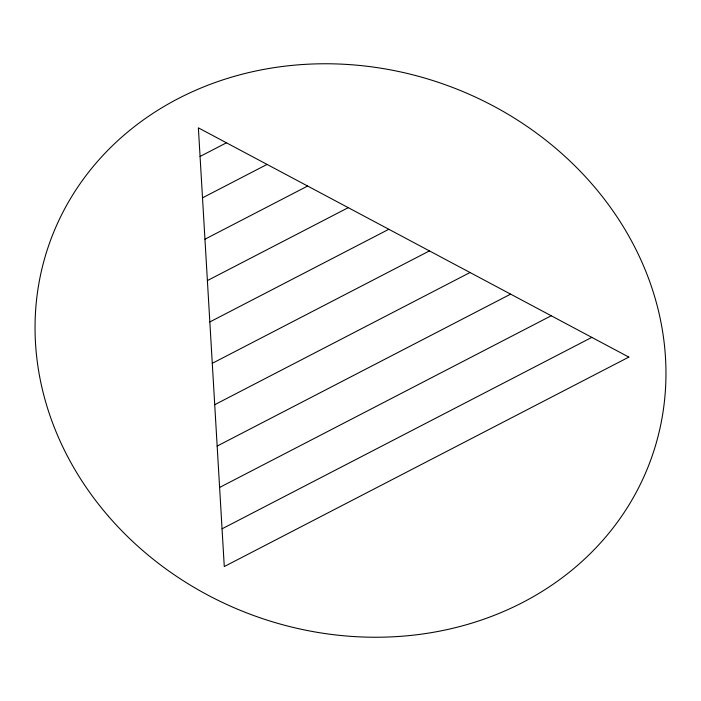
<?xml version="1.0" encoding="UTF-8"?>
<svg xmlns="http://www.w3.org/2000/svg" width="701" height="701" viewBox="0 0 701 701"><rect width="100%" height="100%" fill="white"/><g stroke="black" fill="none" stroke-linecap="round" stroke-linejoin="round"><path stroke-width="1.05" d="M200.065 156.463L226.458 142.802M202.51 197.831L267.046 164.42M204.955 239.207L307.643 186.037M207.391 280.584L348.239 207.662M209.836 321.952L388.836 229.28M212.28 363.328L429.433 250.905M214.725 404.696L470.029 272.523M217.161 446.073L510.626 294.14M219.606 487.449L551.223 315.765M222.051 528.817L591.819 337.383M628.841 357.098L224.276 566.548L198.374 127.845L628.841 357.098M108.471 516.295A319.56 282.152 19.9 0 0 646.734 470.205A319.56 282.152 19.9 0 0 296.304 65A319.56 282.152 19.9 0 0 108.471 516.295"/></g></svg>
